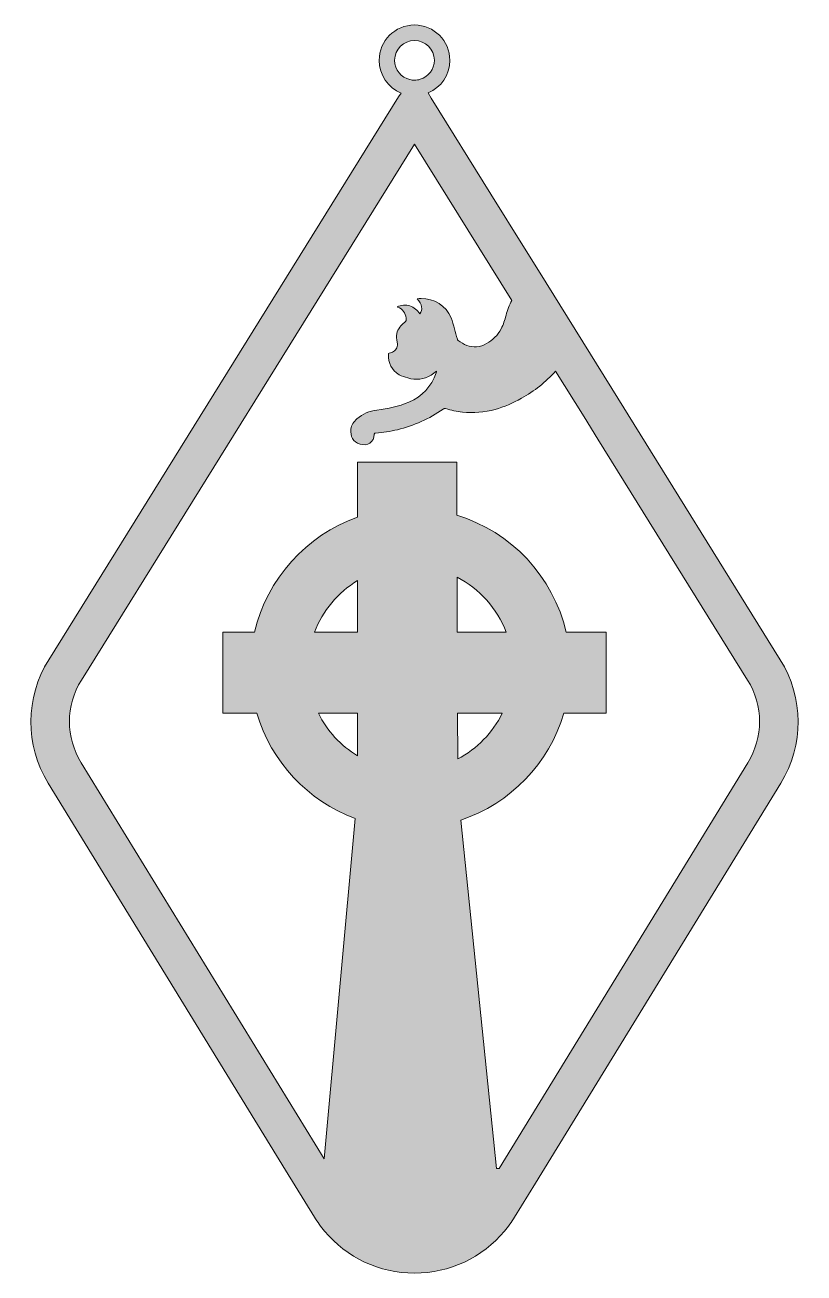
# Model space of a CAD drawing. Extents: x 691 to 2310, y -2796 to -203.
import ezdxf

# ---------------------------------------------------------------- set-up
doc = ezdxf.new("R2010")
doc.units = 0
doc.header["$MEASUREMENT"] = 0
doc.layers.add('Layer 1', color=7, linetype='Continuous')

msp = doc.modelspace()

# ---------------------------------------------------------------- hatches: boundary and pattern name
at = {"layer": 'Layer 1', "true_color": 0x6870b5}
h = msp.add_hatch(color=173, dxfattribs=at)
h.dxf.hatch_style = 2
edge = h.paths.add_edge_path()
edge.add_spline(control_points=[(2260.6, -1522.1), (2260.6, -1522.1), (1910.5, -958.8), (1910.5, -958.8), (1910.5, -958.8), (1757.8, -713.1), (1757.8, -713.1), (1757.8, -713.1), (1729.3, -667.3), (1729.3, -667.3), (1729.3, -667.3), (1659.2, -554.5), (1659.2, -554.5), (1659.2, -554.5), (1535.3, -355.2), (1535.3, -355.2), (1535.3, -355.2), (1529.1, -344.4), (1529.1, -344.4), (1555.4, -333.2), (1573.9, -307.2), (1573.9, -276.7), (1573.9, -236.2), (1541, -203.3), (1500.4, -203.3), (1459.8, -203.3), (1427, -236.2), (1427, -276.7), (1427, -307.5), (1445.8, -333.7), (1472.5, -344.7), (1472.5, -344.7), (1467.1, -352.7), (1467.1, -352.7), (1467.1, -352.7), (740.3, -1522.1), (740.3, -1522.1), (691.3, -1601), (690.9, -1699.2), (739.5, -1778.4), (739.5, -1778.4), (1232.7, -2582.3), (1232.7, -2582.3), (1232.7, -2582.3), (1292.5, -2679.8), (1292.5, -2679.8), (1298.9, -2690.1), (1305.9, -2699.9), (1313.6, -2709), (1359.5, -2764.2), (1427.1, -2796.2), (1500.4, -2796.2), (1573.8, -2796.2), (1641.4, -2764.2), (1687.4, -2709), (1695, -2699.9), (1702.1, -2690.1), (1708.4, -2679.8), (1708.4, -2679.8), (1751.7, -2609.2), (1751.7, -2609.2), (1751.7, -2609.2), (2261.4, -1778.4), (2261.4, -1778.4), (2310, -1699.2), (2309.6, -1601), (2260.6, -1522.1)], knot_values=[0, 0, 0, 0, 1, 1, 1, 2, 2, 2, 3, 3, 3, 4, 4, 4, 5, 5, 5, 6, 6, 6, 7, 7, 7, 8, 8, 8, 9, 9, 9, 10, 10, 10, 11, 11, 11, 12, 12, 12, 13, 13, 13, 14, 14, 14, 15, 15, 15, 16, 16, 16, 17, 17, 17, 18, 18, 18, 19, 19, 19, 20, 20, 20, 21, 21, 21, 22, 22, 22, 22], degree=3, periodic=1)
edge = h.paths.add_edge_path()
edge.add_spline(control_points=[(1459.2, -276.7), (1459.2, -253.9), (1477.7, -235.5), (1500.4, -235.5), (1523.2, -235.5), (1541.7, -253.9), (1541.7, -276.7), (1541.7, -295.3), (1529.4, -311), (1512.4, -316.2), (1508.7, -317.3), (1504.6, -318), (1500.4, -318), (1497.2, -318), (1494.1, -317.6), (1491, -316.8), (1472.8, -312.7), (1459.2, -296.3), (1459.2, -276.7)], knot_values=[0, 0, 0, 0, 1, 1, 1, 2, 2, 2, 3, 3, 3, 4, 4, 4, 5, 5, 5, 6, 6, 6, 6], degree=3, periodic=1)
edge = h.paths.add_edge_path()
edge.add_spline(control_points=[(1382, -1721.7), (1347.2, -1700.6), (1318.8, -1669.9), (1300.8, -1633.2), (1300.8, -1633.2), (1382, -1633.2), (1382, -1633.2), (1382, -1633.2), (1382, -1721.7), (1382, -1721.7)], knot_values=[0, 0, 0, 0, 1, 1, 1, 2, 2, 2, 3, 3, 3, 3], degree=3, periodic=1)
edge = h.paths.add_edge_path()
edge.add_spline(control_points=[(1382, -1464.9), (1382, -1464.9), (1292.8, -1464.9), (1292.8, -1464.9), (1309.8, -1420), (1341.4, -1382.3), (1382, -1357.7), (1382, -1357.7), (1382, -1464.9), (1382, -1464.9)], knot_values=[0, 0, 0, 0, 1, 1, 1, 2, 2, 2, 3, 3, 3, 3], degree=3, periodic=1)
edge = h.paths.add_edge_path()
edge.add_spline(control_points=[(1589, -1350.6), (1635.6, -1374.6), (1672.3, -1415.3), (1690.9, -1464.9), (1690.9, -1464.9), (1589.4, -1464.9), (1589.4, -1464.9), (1589.4, -1464.9), (1589, -1350.6), (1589, -1350.6)], knot_values=[0, 0, 0, 0, 1, 1, 1, 2, 2, 2, 3, 3, 3, 3], degree=3, periodic=1)
edge = h.paths.add_edge_path()
edge.add_spline(control_points=[(1590, -1633.2), (1590, -1633.2), (1682.9, -1633.2), (1682.9, -1633.2), (1662.9, -1673.8), (1630.4, -1707.2), (1590.3, -1728.2), (1590.3, -1728.2), (1590, -1633.2), (1590, -1633.2)], knot_values=[0, 0, 0, 0, 1, 1, 1, 2, 2, 2, 3, 3, 3, 3], degree=3, periodic=1)
edge = h.paths.add_edge_path()
edge.add_spline(control_points=[(2193.1, -1736.5), (2193.1, -1736.5), (1676.6, -2578.7), (1676.6, -2578.7), (1676.6, -2578.7), (1671.1, -2578.7), (1671.1, -2578.7), (1671.1, -2578.7), (1596.8, -1855), (1596.8, -1855), (1699.6, -1820.8), (1780.2, -1737.6), (1810.8, -1633.2), (1810.8, -1633.2), (1898.6, -1633.2), (1898.6, -1633.2), (1898.6, -1633.2), (1898.6, -1464.9), (1898.6, -1464.9), (1898.6, -1464.9), (1815.7, -1464.9), (1815.7, -1464.9), (1788.9, -1349), (1701.3, -1256.1), (1588.5, -1221.7), (1588.5, -1221.7), (1588.1, -1111.7), (1588.1, -1111.7), (1588.1, -1111.7), (1382, -1111.7), (1382, -1111.7), (1382, -1111.7), (1382, -1226.1), (1382, -1226.1), (1275.6, -1263.5), (1193.9, -1353.6), (1168.1, -1464.9), (1168.1, -1464.9), (1102.3, -1464.9), (1102.3, -1464.9), (1102.3, -1464.9), (1102.3, -1633.2), (1102.3, -1633.2), (1102.3, -1633.2), (1173, -1633.2), (1173, -1633.2), (1202.6, -1734.1), (1278.9, -1815.4), (1376.9, -1851.6), (1376.9, -1851.6), (1312.4, -2559.2), (1312.4, -2559.2), (1312.4, -2559.2), (807.8, -1736.5), (807.8, -1736.5), (775.1, -1683.3), (775.3, -1617.3), (808.2, -1564.3), (808.2, -1564.3), (1500.4, -450.6), (1500.4, -450.6), (1500.4, -450.6), (1702.4, -775.5), (1702.4, -775.5), (1697.5, -785.3), (1693.7, -795.6), (1690.7, -806.4), (1688.1, -816.1), (1685.3, -825.7), (1680.5, -834.6), (1673.6, -847.9), (1662.9, -857.8), (1649.9, -865.3), (1643.6, -868.9), (1636.8, -871.4), (1629.5, -871.9), (1614.9, -872.8), (1602.5, -867.6), (1591.3, -858.7), (1590.3, -857.9), (1589.8, -857), (1589.5, -855.8), (1587.5, -848.7), (1585.5, -841.7), (1583.5, -834.7), (1581.2, -826.9), (1579.6, -818.8), (1576.5, -811.4), (1566.1, -786.9), (1540.9, -770.9), (1514.3, -771.6), (1511.6, -771.6), (1508.9, -771.9), (1505.8, -772.1), (1516.6, -783.9), (1518.5, -794.8), (1511.5, -803.7), (1506.5, -795.8), (1499.9, -789.9), (1491, -787.1), (1482, -784.3), (1473.2, -785), (1464.1, -788.6), (1465, -789), (1465.4, -789.3), (1465.8, -789.4), (1476, -793.8), (1481.8, -801.5), (1483.3, -812.5), (1483.8, -816.3), (1483.1, -819), (1479.8, -821.4), (1471.9, -827.2), (1465.9, -834.6), (1463.8, -844.4), (1462.6, -850.3), (1463.5, -856.2), (1464.5, -862), (1466, -871.5), (1463.6, -877.7), (1456.6, -881.9), (1453.9, -883.5), (1451, -884.6), (1448.1, -885.2), (1446.8, -885.5), (1446.2, -886.1), (1446.2, -887.5), (1445.8, -905.9), (1452.8, -920.3), (1468.7, -930.1), (1474.2, -933.5), (1480.3, -934.7), (1486.3, -936.5), (1503.4, -941.7), (1519.7, -939.9), (1535.2, -930.8), (1539.1, -928.5), (1542.7, -925.5), (1546.3, -922.4), (1546.6, -924), (1545.9, -925.1), (1545.5, -926.1), (1535.5, -954.7), (1516.7, -974.8), (1489, -986.8), (1467.7, -995.9), (1445.3, -1000.7), (1422.3, -1003.4), (1406.6, -1005.2), (1392.7, -1011.3), (1380.8, -1021.6), (1374.1, -1027.3), (1369.2, -1034.1), (1368.3, -1043.2), (1366.9, -1057.6), (1372.7, -1069.8), (1387.3, -1074.1), (1402.5, -1078.6), (1416.6, -1070.9), (1416.9, -1053.5), (1416.9, -1051.3), (1418.1, -1051.3), (1419.6, -1051.3), (1435, -1050.2), (1450.1, -1047.7), (1465, -1044.1), (1499.3, -1035.8), (1531, -1021.6), (1559.9, -1001.3), (1561.6, -1000.2), (1563, -999.4), (1565.2, -1000.2), (1576.5, -1003.9), (1588.1, -1006.1), (1599.9, -1007.4), (1623, -1010), (1645.6, -1008.2), (1668, -1002.1), (1687.3, -996.9), (1705.1, -988.5), (1722.5, -978.9), (1749.7, -963.9), (1773.4, -945.1), (1793.6, -922.3), (1793.6, -922.3), (1852.7, -1017.4), (1852.7, -1017.4), (1852.7, -1017.4), (1881.3, -1063.5), (1881.3, -1063.5), (1881.3, -1063.5), (2192.7, -1564.3), (2192.7, -1564.3), (2225.6, -1617.3), (2225.8, -1683.3), (2193.1, -1736.5)], knot_values=[0, 0, 0, 0, 1, 1, 1, 2, 2, 2, 3, 3, 3, 4, 4, 4, 5, 5, 5, 6, 6, 6, 7, 7, 7, 8, 8, 8, 9, 9, 9, 10, 10, 10, 11, 11, 11, 12, 12, 12, 13, 13, 13, 14, 14, 14, 15, 15, 15, 16, 16, 16, 17, 17, 17, 18, 18, 18, 19, 19, 19, 20, 20, 20, 21, 21, 21, 22, 22, 22, 23, 23, 23, 24, 24, 24, 25, 25, 25, 26, 26, 26, 27, 27, 27, 28, 28, 28, 29, 29, 29, 30, 30, 30, 31, 31, 31, 32, 32, 32, 33, 33, 33, 34, 34, 34, 35, 35, 35, 36, 36, 36, 37, 37, 37, 38, 38, 38, 39, 39, 39, 40, 40, 40, 41, 41, 41, 42, 42, 42, 43, 43, 43, 44, 44, 44, 45, 45, 45, 46, 46, 46, 47, 47, 47, 48, 48, 48, 49, 49, 49, 50, 50, 50, 51, 51, 51, 52, 52, 52, 53, 53, 53, 54, 54, 54, 55, 55, 55, 56, 56, 56, 57, 57, 57, 58, 58, 58, 59, 59, 59, 60, 60, 60, 61, 61, 61, 62, 62, 62, 63, 63, 63, 64, 64, 64, 65, 65, 65, 65], degree=3, periodic=1)

# ---------------------------------------------------------------- linework, layer by layer
at = {"layer": 'Layer 1', "lineweight": 0}
for points, knots in [([(2260.6, -1522.1), (2260.6, -1522.1), (1910.5, -958.8), (1910.5, -958.8), (1910.5, -958.8), (1757.8, -713.1), (1757.8, -713.1), (1757.8, -713.1), (1729.3, -667.3), (1729.3, -667.3), (1729.3, -667.3), (1659.2, -554.5), (1659.2, -554.5), (1659.2, -554.5), (1535.3, -355.2), (1535.3, -355.2), (1535.3, -355.2), (1529.1, -344.4), (1529.1, -344.4), (1555.4, -333.2), (1573.9, -307.2), (1573.9, -276.7), (1573.9, -236.2), (1541, -203.3), (1500.4, -203.3), (1459.8, -203.3), (1427, -236.2), (1427, -276.7), (1427, -307.5), (1445.8, -333.7), (1472.5, -344.7), (1472.5, -344.7), (1467.1, -352.7), (1467.1, -352.7), (1467.1, -352.7), (740.3, -1522.1), (740.3, -1522.1), (691.3, -1601), (690.9, -1699.2), (739.5, -1778.4), (739.5, -1778.4), (1232.7, -2582.3), (1232.7, -2582.3), (1232.7, -2582.3), (1292.5, -2679.8), (1292.5, -2679.8), (1298.9, -2690.1), (1305.9, -2699.9), (1313.6, -2709), (1359.5, -2764.2), (1427.1, -2796.2), (1500.4, -2796.2), (1573.8, -2796.2), (1641.4, -2764.2), (1687.4, -2709), (1695, -2699.9), (1702.1, -2690.1), (1708.4, -2679.8), (1708.4, -2679.8), (1751.7, -2609.2), (1751.7, -2609.2), (1751.7, -2609.2), (2261.4, -1778.4), (2261.4, -1778.4), (2310, -1699.2), (2309.6, -1601), (2260.6, -1522.1)], [0, 0, 0, 0, 1, 1, 1, 2, 2, 2, 3, 3, 3, 4, 4, 4, 5, 5, 5, 6, 6, 6, 7, 7, 7, 8, 8, 8, 9, 9, 9, 10, 10, 10, 11, 11, 11, 12, 12, 12, 13, 13, 13, 14, 14, 14, 15, 15, 15, 16, 16, 16, 17, 17, 17, 18, 18, 18, 19, 19, 19, 20, 20, 20, 21, 21, 21, 22, 22, 22, 22]), ([(1459.2, -276.7), (1459.2, -253.9), (1477.7, -235.5), (1500.4, -235.5), (1523.2, -235.5), (1541.7, -253.9), (1541.7, -276.7), (1541.7, -295.3), (1529.4, -311), (1512.4, -316.2), (1508.7, -317.3), (1504.6, -318), (1500.4, -318), (1497.2, -318), (1494.1, -317.6), (1491, -316.8), (1472.8, -312.7), (1459.2, -296.3), (1459.2, -276.7)], [0, 0, 0, 0, 1, 1, 1, 2, 2, 2, 3, 3, 3, 4, 4, 4, 5, 5, 5, 6, 6, 6, 6]), ([(2193.1, -1736.5), (2193.1, -1736.5), (1676.6, -2578.7), (1676.6, -2578.7), (1676.6, -2578.7), (1671.1, -2578.7), (1671.1, -2578.7), (1671.1, -2578.7), (1596.8, -1855), (1596.8, -1855), (1699.6, -1820.8), (1780.2, -1737.6), (1810.8, -1633.2), (1810.8, -1633.2), (1898.6, -1633.2), (1898.6, -1633.2), (1898.6, -1633.2), (1898.6, -1464.9), (1898.6, -1464.9), (1898.6, -1464.9), (1815.7, -1464.9), (1815.7, -1464.9), (1788.9, -1349), (1701.3, -1256.1), (1588.5, -1221.7), (1588.5, -1221.7), (1588.1, -1111.7), (1588.1, -1111.7), (1588.1, -1111.7), (1382, -1111.7), (1382, -1111.7), (1382, -1111.7), (1382, -1226.1), (1382, -1226.1), (1275.6, -1263.5), (1193.9, -1353.6), (1168.1, -1464.9), (1168.1, -1464.9), (1102.3, -1464.9), (1102.3, -1464.9), (1102.3, -1464.9), (1102.3, -1633.2), (1102.3, -1633.2), (1102.3, -1633.2), (1173, -1633.2), (1173, -1633.2), (1202.6, -1734.1), (1278.9, -1815.4), (1376.9, -1851.6), (1376.9, -1851.6), (1312.4, -2559.2), (1312.4, -2559.2), (1312.4, -2559.2), (807.8, -1736.5), (807.8, -1736.5), (775.1, -1683.3), (775.3, -1617.3), (808.2, -1564.3), (808.2, -1564.3), (1500.4, -450.6), (1500.4, -450.6), (1500.4, -450.6), (1702.4, -775.5), (1702.4, -775.5), (1697.5, -785.3), (1693.7, -795.6), (1690.7, -806.4), (1688.1, -816.1), (1685.3, -825.7), (1680.5, -834.6), (1673.6, -847.9), (1662.9, -857.8), (1649.9, -865.3), (1643.6, -868.9), (1636.8, -871.4), (1629.5, -871.9), (1614.9, -872.8), (1602.5, -867.6), (1591.3, -858.7), (1590.3, -857.9), (1589.8, -857), (1589.5, -855.8), (1587.5, -848.7), (1585.5, -841.7), (1583.5, -834.7), (1581.2, -826.9), (1579.6, -818.8), (1576.5, -811.4), (1566.1, -786.9), (1540.9, -770.9), (1514.3, -771.6), (1511.6, -771.6), (1508.9, -771.9), (1505.8, -772.1), (1516.6, -783.9), (1518.5, -794.8), (1511.5, -803.7), (1506.5, -795.8), (1499.9, -789.9), (1491, -787.1), (1482, -784.3), (1473.2, -785), (1464.1, -788.6), (1465, -789), (1465.4, -789.3), (1465.8, -789.4), (1476, -793.8), (1481.8, -801.5), (1483.3, -812.5), (1483.8, -816.3), (1483.1, -819), (1479.8, -821.4), (1471.9, -827.2), (1465.9, -834.6), (1463.8, -844.4), (1462.6, -850.3), (1463.5, -856.2), (1464.5, -862), (1466, -871.5), (1463.6, -877.7), (1456.6, -881.9), (1453.9, -883.5), (1451, -884.6), (1448.1, -885.2), (1446.8, -885.5), (1446.2, -886.1), (1446.2, -887.5), (1445.8, -905.9), (1452.8, -920.3), (1468.7, -930.1), (1474.2, -933.5), (1480.3, -934.7), (1486.3, -936.5), (1503.4, -941.7), (1519.7, -939.9), (1535.2, -930.8), (1539.1, -928.5), (1542.7, -925.5), (1546.3, -922.4), (1546.6, -924), (1545.9, -925.1), (1545.5, -926.1), (1535.5, -954.7), (1516.7, -974.8), (1489, -986.8), (1467.7, -995.9), (1445.3, -1000.7), (1422.3, -1003.4), (1406.6, -1005.2), (1392.7, -1011.3), (1380.8, -1021.6), (1374.1, -1027.3), (1369.2, -1034.1), (1368.3, -1043.2), (1366.9, -1057.6), (1372.7, -1069.8), (1387.3, -1074.1), (1402.5, -1078.6), (1416.6, -1070.9), (1416.9, -1053.5), (1416.9, -1051.3), (1418.1, -1051.3), (1419.6, -1051.3), (1435, -1050.2), (1450.1, -1047.7), (1465, -1044.1), (1499.3, -1035.8), (1531, -1021.6), (1559.9, -1001.3), (1561.6, -1000.2), (1563, -999.4), (1565.2, -1000.2), (1576.5, -1003.9), (1588.1, -1006.1), (1599.9, -1007.4), (1623, -1010), (1645.6, -1008.2), (1668, -1002.1), (1687.3, -996.9), (1705.1, -988.5), (1722.5, -978.9), (1749.7, -963.9), (1773.4, -945.1), (1793.6, -922.3), (1793.6, -922.3), (1852.7, -1017.4), (1852.7, -1017.4), (1852.7, -1017.4), (1881.3, -1063.5), (1881.3, -1063.5), (1881.3, -1063.5), (2192.7, -1564.3), (2192.7, -1564.3), (2225.6, -1617.3), (2225.8, -1683.3), (2193.1, -1736.5)], [0, 0, 0, 0, 1, 1, 1, 2, 2, 2, 3, 3, 3, 4, 4, 4, 5, 5, 5, 6, 6, 6, 7, 7, 7, 8, 8, 8, 9, 9, 9, 10, 10, 10, 11, 11, 11, 12, 12, 12, 13, 13, 13, 14, 14, 14, 15, 15, 15, 16, 16, 16, 17, 17, 17, 18, 18, 18, 19, 19, 19, 20, 20, 20, 21, 21, 21, 22, 22, 22, 23, 23, 23, 24, 24, 24, 25, 25, 25, 26, 26, 26, 27, 27, 27, 28, 28, 28, 29, 29, 29, 30, 30, 30, 31, 31, 31, 32, 32, 32, 33, 33, 33, 34, 34, 34, 35, 35, 35, 36, 36, 36, 37, 37, 37, 38, 38, 38, 39, 39, 39, 40, 40, 40, 41, 41, 41, 42, 42, 42, 43, 43, 43, 44, 44, 44, 45, 45, 45, 46, 46, 46, 47, 47, 47, 48, 48, 48, 49, 49, 49, 50, 50, 50, 51, 51, 51, 52, 52, 52, 53, 53, 53, 54, 54, 54, 55, 55, 55, 56, 56, 56, 57, 57, 57, 58, 58, 58, 59, 59, 59, 60, 60, 60, 61, 61, 61, 62, 62, 62, 63, 63, 63, 64, 64, 64, 65, 65, 65, 65]), ([(1382, -1464.9), (1382, -1464.9), (1292.8, -1464.9), (1292.8, -1464.9), (1309.8, -1420), (1341.4, -1382.3), (1382, -1357.7), (1382, -1357.7), (1382, -1464.9), (1382, -1464.9)], [0, 0, 0, 0, 1, 1, 1, 2, 2, 2, 3, 3, 3, 3]), ([(1589, -1350.6), (1635.6, -1374.6), (1672.3, -1415.3), (1690.9, -1464.9), (1690.9, -1464.9), (1589.4, -1464.9), (1589.4, -1464.9), (1589.4, -1464.9), (1589, -1350.6), (1589, -1350.6)], [0, 0, 0, 0, 1, 1, 1, 2, 2, 2, 3, 3, 3, 3]), ([(1382, -1721.7), (1347.2, -1700.6), (1318.8, -1669.9), (1300.8, -1633.2), (1300.8, -1633.2), (1382, -1633.2), (1382, -1633.2), (1382, -1633.2), (1382, -1721.7), (1382, -1721.7)], [0, 0, 0, 0, 1, 1, 1, 2, 2, 2, 3, 3, 3, 3]), ([(1590, -1633.2), (1590, -1633.2), (1682.9, -1633.2), (1682.9, -1633.2), (1662.9, -1673.8), (1630.4, -1707.2), (1590.3, -1728.2), (1590.3, -1728.2), (1590, -1633.2), (1590, -1633.2)], [0, 0, 0, 0, 1, 1, 1, 2, 2, 2, 3, 3, 3, 3])]:
    msp.add_open_spline(points, degree=3, knots=knots, dxfattribs=at)

doc.saveas('drawing.dxf')
